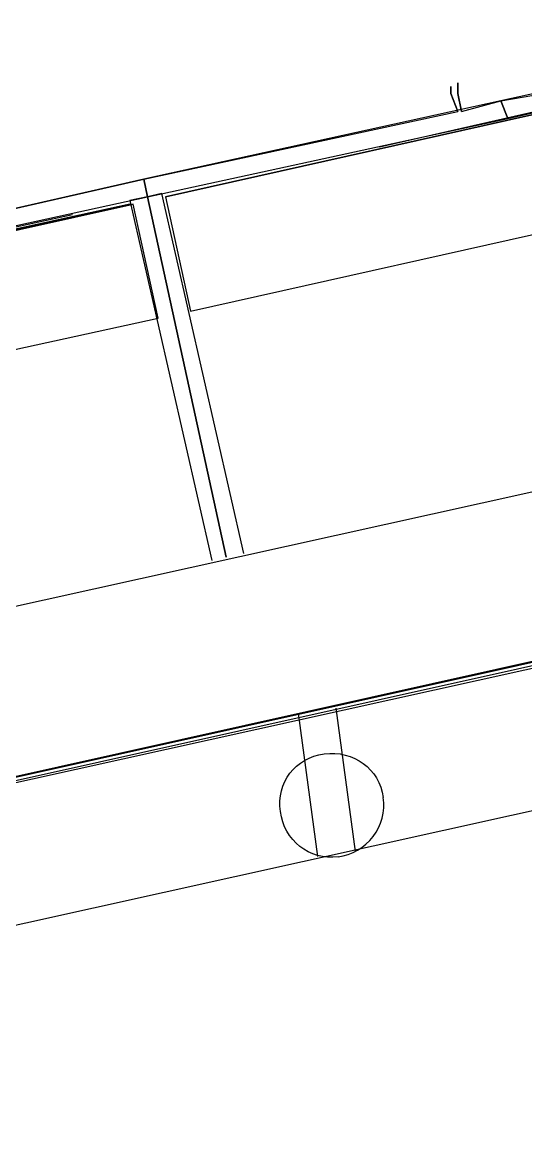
# Model space of a CAD drawing. Header units: inches. Extents: x -1841 to -80, y -100 to 1021.
# Drawn here: x -738.94 to -727.26, y 399.18 to 424.99 of the extents above; entities that cross this region are included whole.
import ezdxf

# ---------------------------------------------------------------- set-up
doc = ezdxf.new("R2010")
doc.units = ezdxf.units.IN
doc.header["$MEASUREMENT"] = 0
doc.layers.add('PDF_Geometry', color=7, linetype='Continuous', true_color=0x777777)

msp = doc.modelspace()

# ---------------------------------------------------------------- linework, layer by layer
at = {"layer": 'PDF_Geometry', "color": 7, "lineweight": 25}
for points in [[(-728.751, 422.919), (-727.841, 423.167), (-727.676, 422.754), (-719.403, 424.656), (-719.486, 424.987), (-727.841, 423.167), (-726.848, 423.333), (-727.014, 423.746), (-727.014, 423.912), (-727.014, 423.995), (-727.014, 423.829), (-727.014, 423.746), (-726.848, 423.333)], [(-719.734, 424.491), (-735.617, 420.934), (-719.734, 424.491)], [(-735.617, 420.934), (-719.734, 424.491)], [(-721.554, 424.16), (-730.654, 422.092)], [(-743.393, 419.693), (-736.114, 421.347), (-728.834, 422.919), (-728.999, 423.333), (-728.999, 423.498), (-728.999, 423.415), (-728.999, 423.333), (-728.834, 422.919)], [(-745.379, 419.279), (-744.469, 419.445), (-744.386, 419.114), (-736.031, 420.934), (-736.114, 421.347), (-744.469, 419.445), (-743.476, 419.693)], [(-733.797, 412.661), (-735.7, 421.016), (-736.031, 420.934), (-734.211, 412.578), (-736.031, 420.934), (-736.444, 420.851), (-734.542, 412.496)], [(-736.444, 420.768), (-752.328, 417.294), (-736.444, 420.768)], [(-752.328, 417.211), (-736.362, 420.768)], [(-679.529, 420.603), (-698.308, 416.384), (-698.308, 416.466), (-775.987, 399.177), (-698.308, 416.384), (-698.308, 416.466), (-775.987, 399.177), (-775.987, 399.26), (-698.308, 416.549), (-679.529, 420.686), (-698.308, 416.466), (-679.529, 420.686)], [(-737.768, 420.52), (-748.771, 418.121)], [(-700.293, 416.136), (-775.987, 399.26), (-776.897, 403.065), (-701.121, 419.858)], [(-740.498, 403.727), (-716.259, 409.104)], [(-732.539, 408.958), (-732.092, 405.63)], [(-731.665, 409.076), (-731.217, 405.747)]]:
    msp.add_lwpolyline(points, dxfattribs=at)
for points in [[(-735.038, 418.286), (-719.155, 421.844), (-719.734, 424.491), (-735.617, 420.934)], [(-728.834, 423.333), (-728.751, 422.919), (-728.834, 423.333), (-728.834, 423.498), (-728.834, 423.581), (-728.834, 423.498)], [(-736.031, 420.934), (-727.676, 422.754), (-727.841, 423.167), (-736.114, 421.347)], [(-751.666, 414.647), (-735.783, 418.121), (-736.362, 420.768), (-752.328, 417.211)]]:
    msp.add_lwpolyline(points, close=True, dxfattribs=at)
msp.add_arc((-731.769, 406.832), 1.216, 277.4181, 7.8975, dxfattribs=at)
for points in [[(-731.933, 408.013), (-731.26, 408.103), (-730.655, 407.671), (-730.564, 406.999)], [(-732.951, 406.678), (-733.042, 407.35), (-732.605, 407.923), (-731.933, 408.013)], [(-731.612, 405.626), (-732.284, 405.535), (-732.861, 406.006), (-732.951, 406.678)]]:
    msp.add_open_spline(points, degree=3, dxfattribs=at)

doc.saveas('drawing.dxf')
